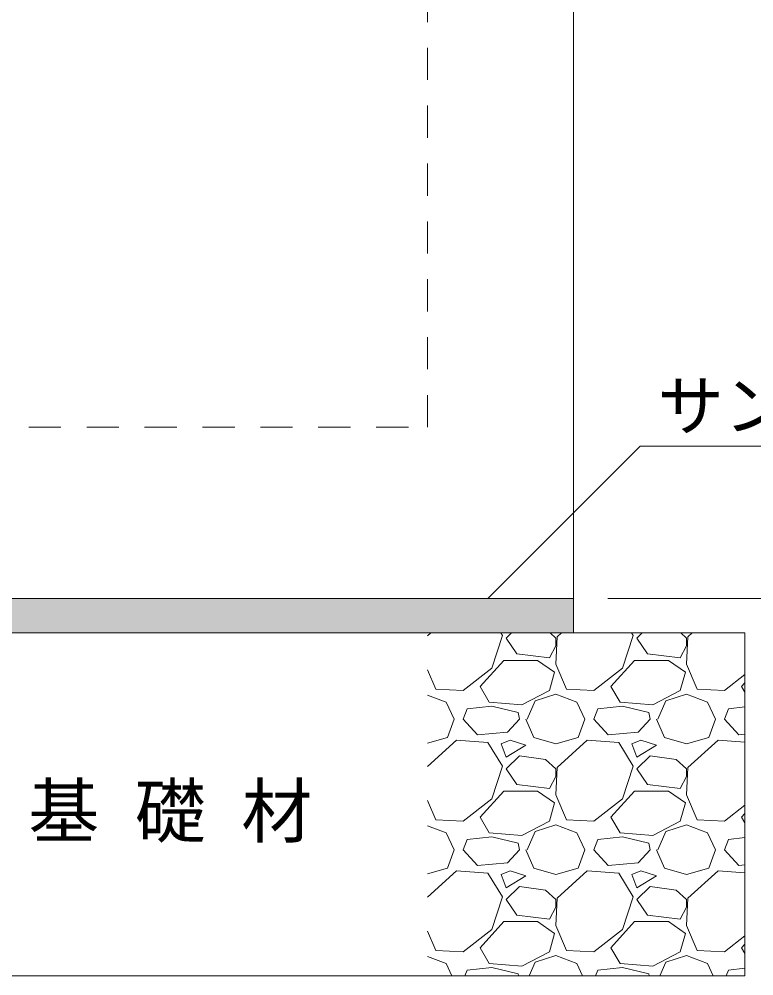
# Model space of a CAD drawing. Units: millimetres at full size; details may follow other scales. Extents: x 0 to 26200, y 7460 to 13400.
# Drawn here: x 9955 to 10383, y 9946 to 10504 of the extents above; entities that cross this region are included whole.
import ezdxf
from ezdxf.enums import TextEntityAlignment as Align

# ---------------------------------------------------------------- set-up
doc = ezdxf.new("R2010")
doc.units = ezdxf.units.MM
doc.header["$LTSCALE"] = 25
doc.linetypes.add('USER1', pattern=[1.35, 0.75, -0.6])
doc.layers.add('ハッチング', color=7, linetype='Continuous')
doc.layers.add('文字', color=7, linetype='Continuous')
for name, color, linetype, lineweight in [('ハッチング_基礎', 150, 'Continuous', 9), ('基礎', 3, 'Continuous', 20), ('寸法線', 7, 'Continuous', 9), ('引出線', 4, 'Continuous', 9), ('本体', 2, 'Continuous', 20)]:
    doc.layers.add(name, color=color, linetype=linetype, lineweight=lineweight)
doc.styles.add('ＭＳ ゴシック', font='')
doc.styles.get('ＭＳ ゴシック').set_extended_font_data('MS Gothic')

# ---------------------------------------------------------------- blocks, each defined once
blk = doc.blocks.new('filled_arrow')
at = {"color": 0, "linetype": 'Continuous', "lineweight": -2}
blk.add_solid([(7.5, 1.25), (0, 0), (7.5, -1.25)], dxfattribs=at)

msp = doc.modelspace()

# ---------------------------------------------------------------- hatches: boundary and pattern name
at = {"layer": 'ハッチング'}
msp.add_hatch(color=256, dxfattribs=at).paths.add_polyline_path([(10277.96, 10146.22), (10277.96, 10166.22), (9807.96, 10166.22), (9807.96, 10146.22)])

# ---------------------------------------------------------------- linework, layer by layer
at = {"layer": 'ハッチング_基礎', "lineweight": 5}
for p, q in [((10194.82, 10146.22), (10192.96, 10144.52)), ((10230.43, 10125.66), (10236.53, 10144.71)), ((10236.53, 10144.71), (10235.6, 10146.22)), ((10241.85, 10146.22), (10238.81, 10143.19)), ((10267.77, 10143.19), (10264.3, 10146.22)), ((10268.53, 10143.95), (10267.77, 10127.95)), ((10271.02, 10146.22), (10268.53, 10143.95)), ((10306.63, 10125.66), (10312.73, 10144.71)), ((10312.73, 10144.71), (10311.8, 10146.22)), ((10318.05, 10146.22), (10315.01, 10143.19)), ((10343.97, 10143.19), (10340.5, 10146.22)), ((10344.73, 10143.95), (10343.97, 10127.95)), ((10347.22, 10146.22), (10344.73, 10143.95)), ((10238.81, 10143.19), (10244.91, 10134.04)), ((10263.96, 10131.76), (10267.77, 10138.61)), ((10267.77, 10138.61), (10267.77, 10143.19)), ((10315.01, 10143.19), (10321.11, 10134.04)), ((10340.16, 10131.76), (10343.97, 10138.61)), ((10343.97, 10138.61), (10343.97, 10143.19)), ((10244.91, 10134.04), (10263.96, 10131.76)), ((10321.11, 10134.04), (10340.16, 10131.76)), ((10223.57, 10114.99), (10237.29, 10130.23)), ((10237.29, 10130.23), (10257.1, 10130.23)), ((10257.1, 10130.23), (10267.01, 10123.37)), ((10267.77, 10127.95), (10273.86, 10113.47)), ((10299.77, 10114.99), (10313.49, 10130.23)), ((10313.49, 10130.23), (10333.3, 10130.23)), ((10333.3, 10130.23), (10343.21, 10123.37)), ((10343.97, 10127.95), (10350.06, 10113.47)), ((10192.96, 10124.65), (10197.66, 10113.47)), ((10213.67, 10112.71), (10230.43, 10125.66)), ((10267.01, 10123.37), (10263.96, 10112.71)), ((10289.87, 10112.71), (10306.63, 10125.66)), ((10343.21, 10123.37), (10340.16, 10112.71)), ((10366.07, 10112.71), (10377.96, 10121.89)), ((10375.97, 10114.99), (10377.96, 10117.2)), ((10197.66, 10113.47), (10213.67, 10112.71)), ((10228.91, 10105.85), (10223.57, 10114.99)), ((10263.96, 10112.71), (10247.96, 10104.32)), ((10255.58, 10106.61), (10267.77, 10110.42)), ((10267.77, 10110.42), (10279.96, 10105.85)), ((10273.86, 10113.47), (10289.87, 10112.71)), ((10305.11, 10105.85), (10299.77, 10114.99)), ((10340.16, 10112.71), (10324.16, 10104.32)), ((10331.78, 10106.61), (10343.97, 10110.42)), ((10343.97, 10110.42), (10356.16, 10105.85)), ((10350.06, 10113.47), (10366.07, 10112.71)), ((10377.96, 10111.59), (10375.97, 10114.99)), ((10192.96, 10109.9), (10203.76, 10105.85)), ((10203.76, 10105.85), (10208.33, 10095.94)), ((10247.96, 10104.32), (10228.91, 10105.85)), ((10251, 10095.94), (10255.58, 10106.61)), ((10279.96, 10105.85), (10284.53, 10095.94)), ((10324.16, 10104.32), (10305.11, 10105.85)), ((10327.2, 10095.94), (10331.78, 10106.61)), ((10356.16, 10105.85), (10360.73, 10095.94)), ((10213.67, 10095.94), (10215.95, 10102.04)), ((10230.43, 10103.56), (10215.95, 10102.04)), ((10245.67, 10099.75), (10230.43, 10103.56)), ((10246.43, 10095.94), (10245.67, 10099.75)), ((10289.87, 10095.94), (10292.15, 10102.04)), ((10306.63, 10103.56), (10292.15, 10102.04)), ((10321.87, 10099.75), (10306.63, 10103.56)), ((10322.63, 10095.94), (10321.87, 10099.75)), ((10366.07, 10095.94), (10368.35, 10102.04)), ((10377.96, 10103.05), (10368.35, 10102.04)), ((10204.52, 10085.27), (10208.33, 10095.94)), ((10222.05, 10086.8), (10213.67, 10095.94)), ((10246.43, 10095.94), (10239.57, 10088.32)), ((10250.24, 10095.94), (10254.81, 10085.27)), ((10280.72, 10085.27), (10284.53, 10095.94)), ((10298.25, 10086.8), (10289.87, 10095.94)), ((10322.63, 10095.94), (10315.77, 10088.32)), ((10326.44, 10095.94), (10331.01, 10085.27)), ((10356.92, 10085.27), (10360.73, 10095.94)), ((10374.45, 10086.8), (10366.07, 10095.94)), ((10239.57, 10088.32), (10222.05, 10086.8)), ((10315.77, 10088.32), (10298.25, 10086.8)), ((10192.96, 10081.87), (10204.52, 10085.27)), ((10209.86, 10083.75), (10192.96, 10068.32)), ((10228.14, 10082.23), (10209.86, 10083.75)), ((10241.1, 10083.75), (10235.76, 10081.46)), ((10250.24, 10080.7), (10241.1, 10083.75)), ((10254.81, 10085.27), (10267.77, 10081.46)), ((10267.77, 10081.46), (10280.72, 10085.27)), ((10286.06, 10083.75), (10268.53, 10067.75)), ((10304.34, 10082.23), (10286.06, 10083.75)), ((10317.3, 10083.75), (10311.96, 10081.46)), ((10326.44, 10080.7), (10317.3, 10083.75)), ((10331.01, 10085.27), (10343.97, 10081.46)), ((10343.97, 10081.46), (10356.92, 10085.27)), ((10362.26, 10083.75), (10344.73, 10067.75)), ((10377.96, 10082.44), (10362.26, 10083.75)), ((10377.96, 10087.1), (10374.45, 10086.8)), ((10236.53, 10068.51), (10228.14, 10082.23)), ((10235.76, 10081.46), (10238.81, 10073.84)), ((10238.81, 10073.84), (10250.24, 10080.7)), ((10312.73, 10068.51), (10304.34, 10082.23)), ((10311.96, 10081.46), (10315.01, 10073.84)), ((10315.01, 10073.84), (10326.44, 10080.7)), ((10246.43, 10074.61), (10238.81, 10066.99)), ((10261.67, 10072.32), (10246.43, 10074.61)), ((10267.77, 10066.99), (10261.67, 10072.32)), ((10322.63, 10074.61), (10315.01, 10066.99)), ((10337.87, 10072.32), (10322.63, 10074.61)), ((10343.97, 10066.99), (10337.87, 10072.32)), ((10230.43, 10049.46), (10236.53, 10068.51)), ((10238.81, 10066.99), (10244.91, 10057.84)), ((10268.53, 10067.75), (10267.77, 10051.75)), ((10267.77, 10062.41), (10267.77, 10066.99)), ((10306.63, 10049.46), (10312.73, 10068.51)), ((10315.01, 10066.99), (10321.11, 10057.84)), ((10344.73, 10067.75), (10343.97, 10051.75)), ((10343.97, 10062.41), (10343.97, 10066.99)), ((10263.96, 10055.56), (10267.77, 10062.41)), ((10340.16, 10055.56), (10343.97, 10062.41)), ((10244.91, 10057.84), (10263.96, 10055.56)), ((10321.11, 10057.84), (10340.16, 10055.56)), ((10213.67, 10036.51), (10230.43, 10049.46)), ((10223.57, 10038.79), (10237.29, 10054.03)), ((10237.29, 10054.03), (10257.1, 10054.03)), ((10257.1, 10054.03), (10267.01, 10047.17)), ((10267.77, 10051.75), (10273.86, 10037.27)), ((10289.87, 10036.51), (10306.63, 10049.46)), ((10299.77, 10038.79), (10313.49, 10054.03)), ((10313.49, 10054.03), (10333.3, 10054.03)), ((10333.3, 10054.03), (10343.21, 10047.17)), ((10343.97, 10051.75), (10350.06, 10037.27)), ((10192.96, 10048.45), (10197.66, 10037.27)), ((10267.01, 10047.17), (10263.96, 10036.51)), ((10343.21, 10047.17), (10340.16, 10036.51)), ((10366.07, 10036.51), (10377.96, 10045.69)), ((10228.91, 10029.65), (10223.57, 10038.79)), ((10305.11, 10029.65), (10299.77, 10038.79)), ((10375.97, 10038.79), (10377.96, 10041)), ((10377.96, 10035.39), (10375.97, 10038.79)), ((10192.96, 10033.7), (10203.76, 10029.65)), ((10197.66, 10037.27), (10213.67, 10036.51)), ((10263.96, 10036.51), (10247.96, 10028.12)), ((10255.58, 10030.41), (10267.77, 10034.22)), ((10267.77, 10034.22), (10279.96, 10029.65)), ((10273.86, 10037.27), (10289.87, 10036.51)), ((10340.16, 10036.51), (10324.16, 10028.12)), ((10331.78, 10030.41), (10343.97, 10034.22)), ((10343.97, 10034.22), (10356.16, 10029.65)), ((10350.06, 10037.27), (10366.07, 10036.51)), ((10203.76, 10029.65), (10208.33, 10019.74)), ((10230.43, 10027.36), (10215.95, 10025.84)), ((10247.96, 10028.12), (10228.91, 10029.65)), ((10245.67, 10023.55), (10230.43, 10027.36)), ((10251, 10019.74), (10255.58, 10030.41)), ((10279.96, 10029.65), (10284.53, 10019.74)), ((10306.63, 10027.36), (10292.15, 10025.84)), ((10324.16, 10028.12), (10305.11, 10029.65)), ((10321.87, 10023.55), (10306.63, 10027.36)), ((10327.2, 10019.74), (10331.78, 10030.41)), ((10356.16, 10029.65), (10360.73, 10019.74)), ((10377.96, 10026.85), (10368.35, 10025.84)), ((10213.67, 10019.74), (10215.95, 10025.84)), ((10246.43, 10019.74), (10245.67, 10023.55)), ((10289.87, 10019.74), (10292.15, 10025.84)), ((10322.63, 10019.74), (10321.87, 10023.55)), ((10366.07, 10019.74), (10368.35, 10025.84)), ((10204.52, 10009.07), (10208.33, 10019.74)), ((10222.05, 10010.6), (10213.67, 10019.74)), ((10246.43, 10019.74), (10239.57, 10012.12)), ((10250.24, 10019.74), (10254.81, 10009.07)), ((10280.72, 10009.07), (10284.53, 10019.74)), ((10298.25, 10010.6), (10289.87, 10019.74)), ((10322.63, 10019.74), (10315.77, 10012.12)), ((10326.44, 10019.74), (10331.01, 10009.07)), ((10356.92, 10009.07), (10360.73, 10019.74)), ((10374.45, 10010.6), (10366.07, 10019.74)), ((10239.57, 10012.12), (10222.05, 10010.6)), ((10315.77, 10012.12), (10298.25, 10010.6)), ((10377.96, 10010.9), (10374.45, 10010.6)), ((10192.96, 10005.67), (10204.52, 10009.07)), ((10209.86, 10007.55), (10192.96, 9992.12)), ((10228.14, 10006.03), (10209.86, 10007.55)), ((10236.53, 9992.31), (10228.14, 10006.03)), ((10241.1, 10007.55), (10235.76, 10005.26)), ((10235.76, 10005.26), (10238.81, 9997.64)), ((10238.81, 9997.64), (10250.24, 10004.5)), ((10250.24, 10004.5), (10241.1, 10007.55)), ((10254.81, 10009.07), (10267.77, 10005.26)), ((10267.77, 10005.26), (10280.72, 10009.07)), ((10286.06, 10007.55), (10268.53, 9991.55)), ((10304.34, 10006.03), (10286.06, 10007.55)), ((10312.73, 9992.31), (10304.34, 10006.03)), ((10317.3, 10007.55), (10311.96, 10005.26)), ((10311.96, 10005.26), (10315.01, 9997.64)), ((10315.01, 9997.64), (10326.44, 10004.5)), ((10326.44, 10004.5), (10317.3, 10007.55)), ((10331.01, 10009.07), (10343.97, 10005.26)), ((10343.97, 10005.26), (10356.92, 10009.07)), ((10362.26, 10007.55), (10344.73, 9991.55)), ((10377.96, 10006.24), (10362.26, 10007.55)), ((10246.43, 9998.41), (10238.81, 9990.79)), ((10261.67, 9996.12), (10246.43, 9998.41)), ((10267.77, 9990.79), (10261.67, 9996.12)), ((10322.63, 9998.41), (10315.01, 9990.79)), ((10337.87, 9996.12), (10322.63, 9998.41)), ((10343.97, 9990.79), (10337.87, 9996.12)), ((10230.43, 9973.26), (10236.53, 9992.31)), ((10238.81, 9990.79), (10244.91, 9981.64)), ((10268.53, 9991.55), (10267.77, 9975.55)), ((10267.77, 9986.21), (10267.77, 9990.79)), ((10306.63, 9973.26), (10312.73, 9992.31)), ((10315.01, 9990.79), (10321.11, 9981.64)), ((10344.73, 9991.55), (10343.97, 9975.55)), ((10343.97, 9986.21), (10343.97, 9990.79)), ((10263.96, 9979.36), (10267.77, 9986.21)), ((10340.16, 9979.36), (10343.97, 9986.21)), ((10223.57, 9962.59), (10237.29, 9977.83)), ((10237.29, 9977.83), (10257.1, 9977.83)), ((10244.91, 9981.64), (10263.96, 9979.36)), ((10257.1, 9977.83), (10267.01, 9970.97)), ((10299.77, 9962.59), (10313.49, 9977.83)), ((10313.49, 9977.83), (10333.3, 9977.83)), ((10321.11, 9981.64), (10340.16, 9979.36)), ((10333.3, 9977.83), (10343.21, 9970.97)), ((10192.96, 9972.25), (10197.66, 9961.07)), ((10213.67, 9960.31), (10230.43, 9973.26)), ((10267.01, 9970.97), (10263.96, 9960.31)), ((10267.77, 9975.55), (10273.86, 9961.07)), ((10289.87, 9960.31), (10306.63, 9973.26)), ((10343.21, 9970.97), (10340.16, 9960.31)), ((10343.97, 9975.55), (10350.06, 9961.07)), ((10366.07, 9960.31), (10377.96, 9969.49)), ((10197.66, 9961.07), (10213.67, 9960.31)), ((10228.91, 9953.45), (10223.57, 9962.59)), ((10263.96, 9960.31), (10247.96, 9951.92)), ((10273.86, 9961.07), (10289.87, 9960.31)), ((10305.11, 9953.45), (10299.77, 9962.59)), ((10340.16, 9960.31), (10324.16, 9951.92)), ((10350.06, 9961.07), (10366.07, 9960.31)), ((10375.97, 9962.59), (10377.96, 9964.8)), ((10377.96, 9959.19), (10375.97, 9962.59)), ((10192.96, 9957.5), (10203.76, 9953.45)), ((10252.15, 9946.22), (10255.58, 9954.21)), ((10255.58, 9954.21), (10267.77, 9958.02)), ((10267.77, 9958.02), (10279.96, 9953.45)), ((10328.35, 9946.22), (10331.78, 9954.21)), ((10331.78, 9954.21), (10343.97, 9958.02)), ((10343.97, 9958.02), (10356.16, 9953.45)), ((10203.76, 9953.45), (10207.09, 9946.22)), ((10214.67, 9946.22), (10215.95, 9949.64)), ((10230.43, 9951.16), (10215.95, 9949.64)), ((10247.96, 9951.92), (10228.91, 9953.45)), ((10245.67, 9947.35), (10230.43, 9951.16)), ((10279.96, 9953.45), (10283.29, 9946.22)), ((10290.87, 9946.22), (10292.15, 9949.64)), ((10306.63, 9951.16), (10292.15, 9949.64)), ((10324.16, 9951.92), (10305.11, 9953.45)), ((10321.87, 9947.35), (10306.63, 9951.16)), ((10356.16, 9953.45), (10359.49, 9946.22)), ((10367.07, 9946.22), (10368.35, 9949.64)), ((10377.96, 9950.65), (10368.35, 9949.64)), ((10245.9, 9946.22), (10245.67, 9947.35)), ((10322.1, 9946.22), (10321.87, 9947.35))]:
    msp.add_line(p, q, dxfattribs=at)
at = {"layer": '基礎', "lineweight": 13}
for p, q in [((10277.96, 10166.22), (10277.96, 10146.22)), ((9707.96, 10146.22), (10377.96, 10146.22)), ((10377.96, 10146.22), (10377.96, 9946.22)), ((9707.96, 9946.22), (10377.96, 9946.22))]:
    msp.add_line(p, q, dxfattribs=at)
at = {"layer": '寸法線'}
for q in [(10517.96, 10166.22), (10437.96, 10166.22)]:
    msp.add_line((10297.96, 10166.22), q, dxfattribs=at)
at = {"layer": '引出線'}
msp.add_lwpolyline([(10227.96, 10166.22), (10316.91, 10255.18), (10633.76, 10255.18)], dxfattribs=at)
at = {"layer": '本体'}
for p, q in [((10277.96, 10166.22), (10277.96, 11616.22)), ((9807.96, 10166.22), (10277.96, 10166.22))]:
    msp.add_line(p, q, dxfattribs=at)
at = {"layer": '本体', "linetype": 'USER1', "lineweight": 15}
for p, q in [((10192.96, 10266.22), (10192.96, 10986.75)), ((9892.96, 10266.22), (10192.96, 10266.22))]:
    msp.add_line(p, q, dxfattribs=at)

# ---------------------------------------------------------------- block references
at = {"layer": '引出線', "xscale": 0.133, "yscale": 0.133, "rotation": 45}
msp.add_blockref('filled_arrow', (10227.96, 10166.22), dxfattribs=at)

# ---------------------------------------------------------------- texts
at = {"layer": '引出線', "style": 'ＭＳ ゴシック'}
msp.add_text('サンドクッション', height=28.48, dxfattribs=at).set_placement((10326.91, 10293), align=Align.TOP_LEFT)
at = {"layer": '文字', "style": 'ＭＳ ゴシック'}
msp.add_text('基 礎 材', height=30.38, dxfattribs=at).set_placement((10042.96, 10042.37), align=Align.MIDDLE_CENTER)

doc.saveas('drawing.dxf')
